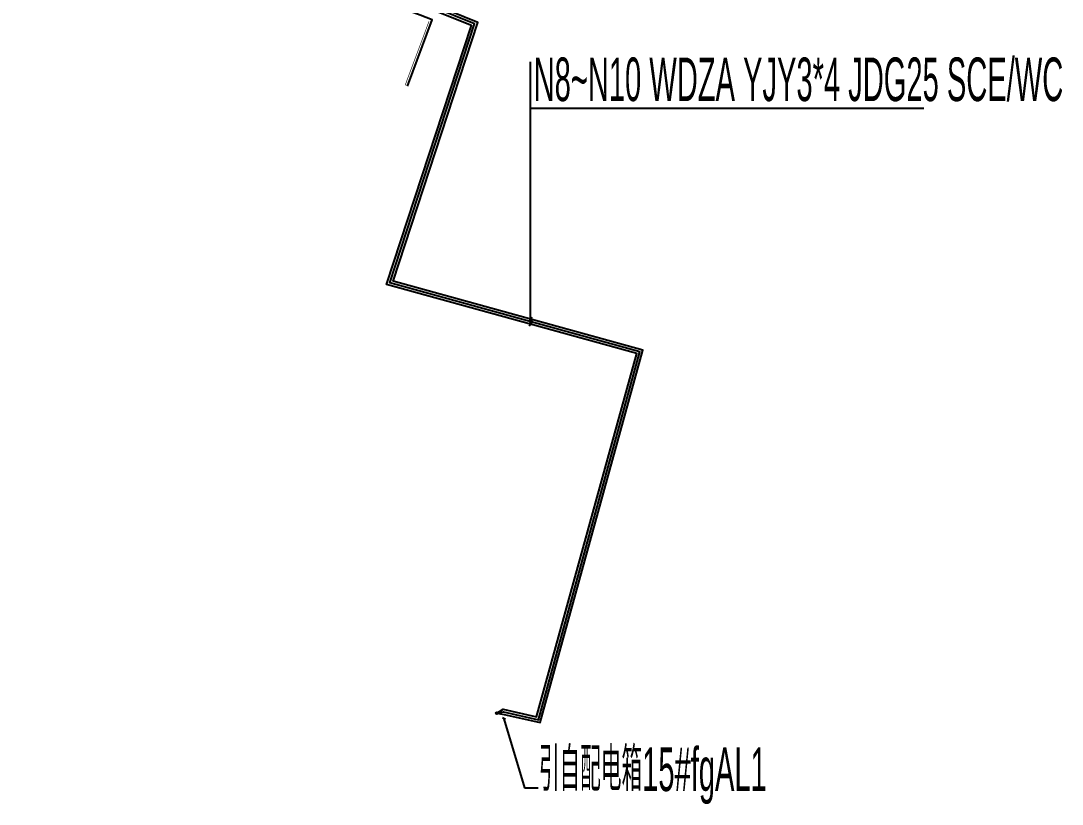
# Model space of a CAD drawing. Header units: inches. Extents: x -187843 to 1582678, y -554589 to 1835338.
# Drawn here: x 1312426 to 1396165, y -554589 to -491612 of the extents above; entities that cross this region are included whole.
import ezdxf
from ezdxf import colors
from ezdxf.entities.mleader import LeaderData, LeaderLine
from ezdxf.lldxf.tags import DXFTag
from ezdxf.math import Vec2, Vec3

# ---------------------------------------------------------------- set-up
doc = ezdxf.new("R2010")
doc.units = ezdxf.units.IN
doc.header["$MEASUREMENT"] = 0
doc.layers.get('0').update_dxf_attribs({"color": 253})
for name, color, linetype in [('0-L-灯具', 1, 'Continuous'), ('0-L-电箱', 90, 'Continuous'), ('0-LIGHT-TXT', 90, 'Continuous'), ('0-SL01', 1, 'Continuous'), ('LT-220V', 5, 'Continuous'), ('LT-24V', 4, 'Continuous')]:
    doc.layers.add(name, color=color, linetype=linetype)
doc.styles.add('SMDEI', font='smsim.shx', dxfattribs={"width": 0.75, "bigfont": 'smfs.shx'})
doc.styles.get("Standard").update_dxf_attribs({"font": 'arial.ttf'})
tags = doc.linetypes.add('SL01_LINE', pattern='A,0.3,-0.3,["SL01",Standard,S=0.2,R=-0.1,X=-0.1,Y=-0.1],-1.2', length=1.8).pattern_tags.tags
tags[6] = DXFTag(74, 10)

# ---------------------------------------------------------------- blocks, each defined once
blk = doc.blocks.new('引入')
at = {"layer": '0-L-电箱', "lineweight": -2}
h = blk.add_hatch(color=256, dxfattribs=at)
h.dxf.hatch_style = 1
h.paths.add_polyline_path([(-75, 0, 1), (75, 0, 1)])
blk.add_lwpolyline([(709, -533, 0, 0, 0), (432, -324, 200, 0, 0), (0, 0, 0, 0, 0)], format="xyseb", dxfattribs=at)
blk.add_circle((0, 0), 75, dxfattribs=at)
blk = doc.blocks.new('_Oblique')
at = {"color": 0, "linetype": 'ByBlock', "lineweight": -2}
blk.add_line((-0.5, -0.5), (0.5, 0.5), dxfattribs=at)

msp = doc.modelspace()

# ---------------------------------------------------------------- linework, layer by layer
at = {"layer": '0-LIGHT-TXT', "color": 7}
for points in [[(1353418, -516009), (1353418, -516009), (1353418, -494910)], [(1353418, -498644), (1385038, -498644)], [(1353537, -515670), (1353296, -515949)], [(1353538, -515470), (1353297, -515749)], [(1353538, -515870), (1353297, -516149)]]:
    msp.add_lwpolyline(points, dxfattribs=at)
at = {"layer": '0-SL01', "linetype": 'SL01_LINE', "const_width": 50}
msp.add_lwpolyline([(1345251, -491648), (1343327, -496800)], dxfattribs=at)
at = {"layer": 'LT-220V'}
for points in [[(1350710, -547279), (1351205, -546954), (1353899, -547559), (1361952, -518364), (1341843, -512817), (1348668, -491982), (1339533, -488321), (1339380, -488692, -0.049661), (1304194, -469903, -1.011678), (1303942, -469734, -0.000968), (1303296, -469298, -0.029332), (1284564, -454947, -0.029083), (1267775, -438649)], [(1350710, -547279), (1351283, -547381), (1354183, -548033), (1362444, -518084), (1342354, -512542), (1349164, -491751), (1344799, -489981), (1346452, -485902, -0.080773), (1291967, -454378, -0.081644)], [(1350710, -547279), (1351244, -547168), (1354041, -547796), (1362198, -518224), (1342099, -512679), (1348916, -491866), (1336861, -486980), (1336708, -487350, -0.046143), (1304177, -469651), (1303453, -470730)]]:
    msp.add_lwpolyline(points, format="xyb", dxfattribs=at)
at = {"layer": 'LT-24V', "color": 4}
msp.add_lwpolyline([(1343514, -496870), (1345508, -491531, -0.010371), (1337734, -488439), (1337840, -488190)], format="xyb", dxfattribs=at)

# ---------------------------------------------------------------- block references
at = {"layer": '0-L-灯具', "rotation": 358.9225116961844}
msp.add_blockref('引入', (1350710, -547279), dxfattribs=at)

# ---------------------------------------------------------------- texts
at = {"layer": '0-LIGHT-TXT', "color": 7, "style": 'SMDEI', "width": 0.5}
for s, p in [('N8~N10 WDZA YJY3*4 JDG25 SCE/WC', (1353664, -498062)), ('引自配电箱15#fgAL1 ', (1354079, -553533))]:
    msp.add_text(s, height=3500, dxfattribs=at).set_placement(p)

# ---------------------------------------------------------------- leaders
at = {"layer": '0-LIGHT-TXT', "color": 7}
ml = msp.add_multileader_mtext('Standard', dxfattribs=at)
ml.set_content('', color=7)
ml.set_leader_properties()
ml.set_arrow_properties(name='OBLIQUE')
ml.build(insert=Vec2(0, 0))
ml.multileader.update_dxf_attribs({"text_right_attachment_type": 6, "dogleg_length": 0.36, "arrow_head_size": 200})
ctx = ml.context
ctx.base_point, ctx.char_height, ctx.arrow_head_size, ctx.landing_gap_size, ctx.plane_origin = Vec3(1354026, -553263), 0.18, 200, 0.09, Vec3(1352079, -555251)
ctx.right_attachment = 6
notes = []
notes.append((ctx, [(0, (1, 1, 0), (1352932, -553263), (1, 0), 1095, [(0, [(1351272, -547718)], 0, [])])]))
ctx.mtext.insert, ctx.mtext.flow_direction = Vec3(1354026, -553263), 5
for ctx, leaders in notes:
    for number, flags, end, landing, length, lines in leaders:
        leader = LeaderData()
        leader.index, (leader.has_last_leader_line, leader.has_dogleg_vector, leader.attachment_direction) = number, flags
        leader.last_leader_point, leader.dogleg_vector, leader.dogleg_length = Vec3(end), Vec3(landing), length
        for number, points, colour, breaks in lines:
            line = LeaderLine()
            line.index, line.vertices, line.color, line.breaks = number, Vec3.list(points), colors.encode_raw_color(colour), breaks
            leader.lines.append(line)
        ctx.leaders.append(leader)

doc.saveas('drawing.dxf')
